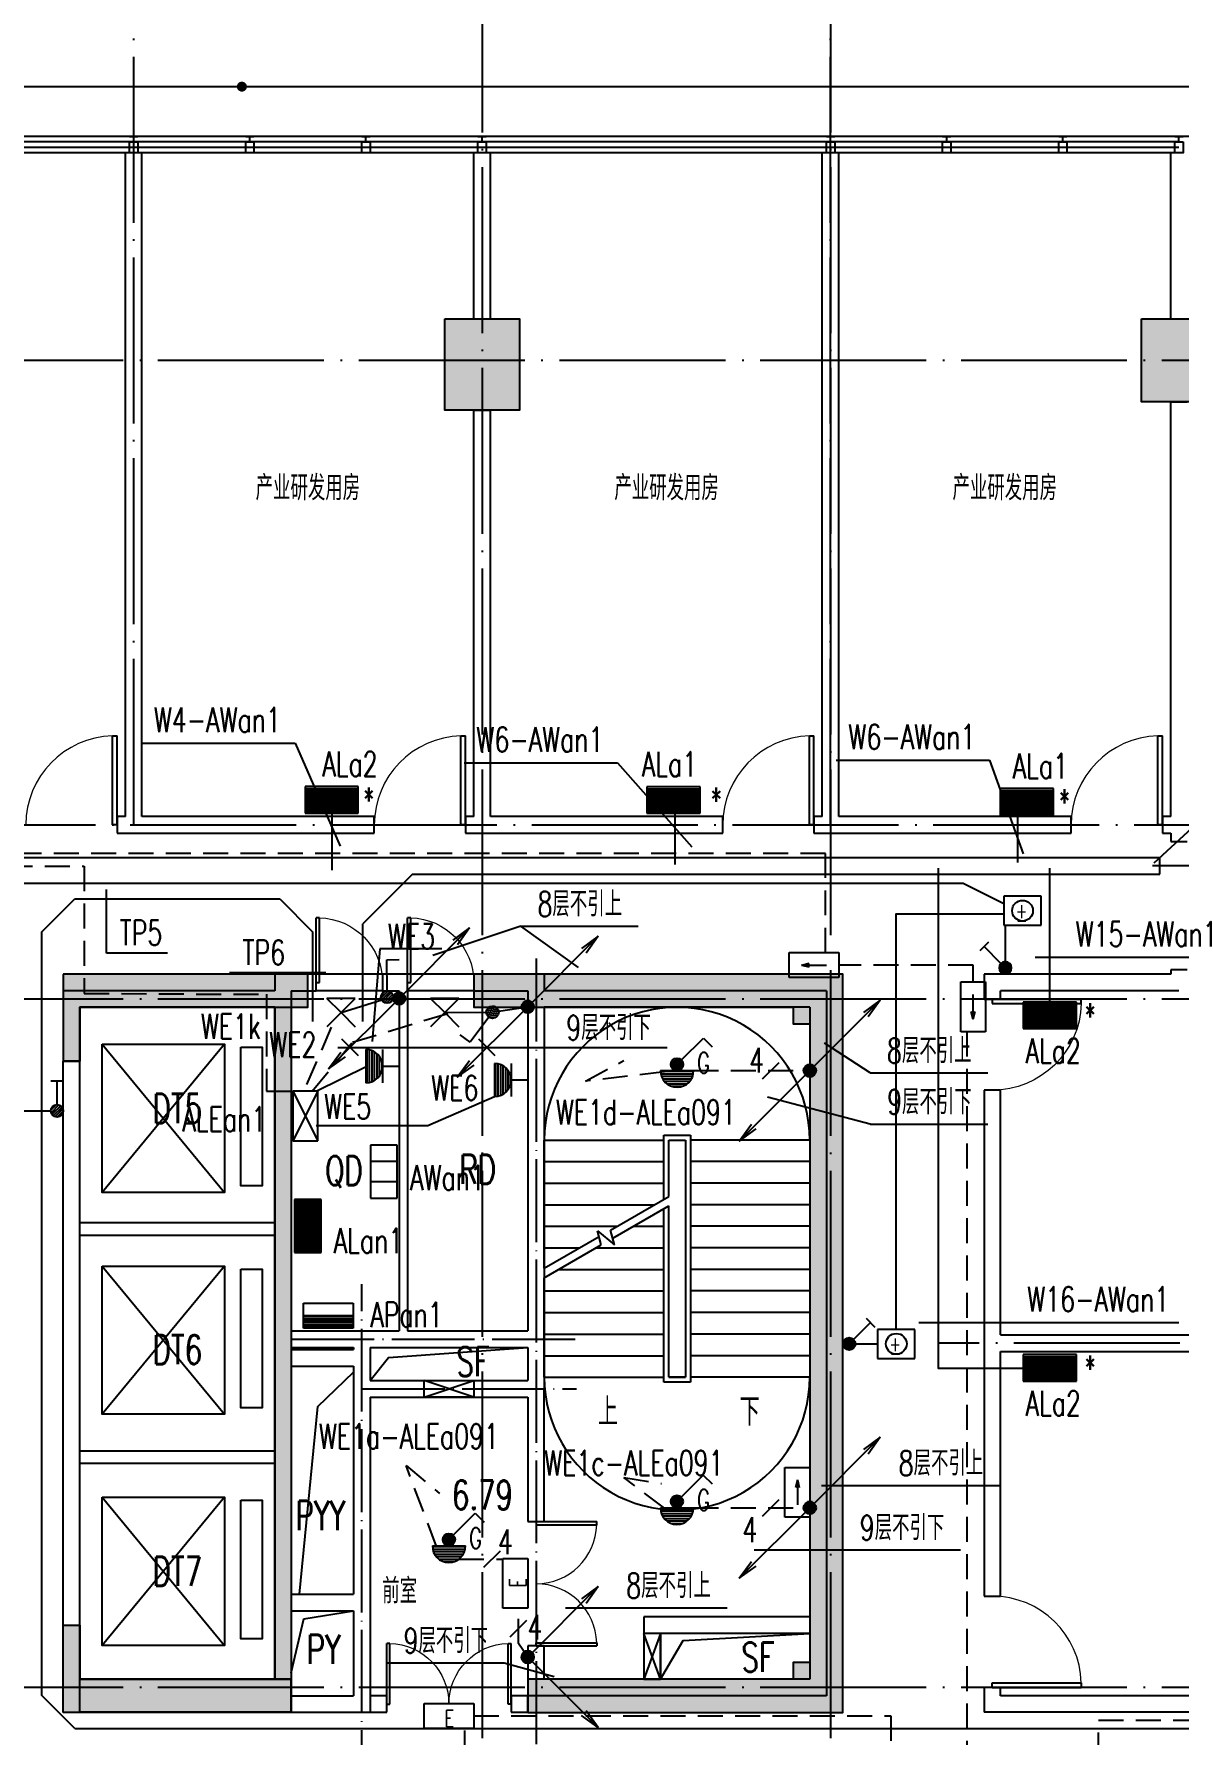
# Model space of a CAD drawing. Extents: x 1980812 to 2226895, y -554123 to 281606.
# Drawn here: x 2022965 to 2036767, y 242158 to 262666 of the extents above; entities that cross this region are included whole.
import ezdxf
from ezdxf.enums import TextEntityAlignment as Align

# ---------------------------------------------------------------- set-up
doc = ezdxf.new("R2010")
doc.units = 0
doc.header["$LTSCALE"] = 1000
doc.header["$MEASUREMENT"] = 0
doc.linetypes.add('DOTE', pattern=[2.42, 2, -0.2, 0.02, -0.2])
doc.linetypes.add('DQXX', pattern=[4.5, 3, -1.5])
for name, color, linetype in [('$TD_AUDIT_GENERATED_(158)', 8, 'Continuous'), ('$TD_AUDIT_GENERATED_(1F3)', 7, 'Continuous'), ('$TD_AUDIT_GENERATED_(1FCF)', 8, 'Continuous'), ('$TD_AUDIT_GENERATED_(210)', 8, 'Continuous'), ('$TD_AUDIT_GENERATED_(2762)', 8, 'Continuous'), ('$TD_AUDIT_GENERATED_(276D)', 8, 'Continuous'), ('$TD_AUDIT_GENERATED_(356C)', 8, 'Continuous'), ('1', 1, 'Continuous'), ('COLU', 8, 'Continuous'), ('COLU_HATCH', 8, 'Continuous'), ('CURTWALL', 8, 'Continuous'), ('DIM_SYMB', 8, 'Continuous'), ('dote', 8, 'DOTE'), ('DQ1', 1, 'Continuous'), ('DQ2', 2, 'Continuous'), ('DQ7', 7, 'Continuous'), ('DQK', 7, 'Continuous'), ('DQK1', 1, 'Continuous'), ('DQK7', 7, 'Continuous'), ('DQqj', 1, 'Continuous'), ('DQX', 2, 'DQXX'), ('PUB_TEXT', 8, 'Continuous'), ('STAIR', 8, 'Continuous'), ('WALL', 7, 'Continuous'), ('WINDOW', 8, 'Continuous')]:
    doc.layers.add(name, color=color, linetype=linetype)
doc.styles.add('_TCH_DIM', font='SIMPLEX', dxfattribs={"bigfont": 'GBCBIG'})
doc.styles.add('D8', font='txtw.shx', dxfattribs={"width": 0.7, "bigfont": 'hztxtw.shx'})
doc.styles.add('HZF', font='ROMANS2', dxfattribs={"width": 0.7, "bigfont": 'HZDF2'})

# ---------------------------------------------------------------- blocks, each defined once
blk = doc.blocks.new('$DorLib2D$00000001')
for p, q in [((0.45, 0.975), (0.5, 0.975)), ((0.45, 0), (0.45, 0.975)), ((0.5, 0), (0.5, 0.975)), ((0.5, 0), (0.45, 0))]:
    blk.add_line(p, q)
at = {"lineweight": 13}
blk.add_arc((0.475, 0), 0.975, 91.4693, 180, dxfattribs=at)
blk = doc.blocks.new('A$C40541402')
at = {"layer": 'CURTWALL'}
for p, q in [((27500, 2700), (23300, 2700)), ((31700, 2700), (27500, 2700)), ((35900, 2700), (31700, 2700)), ((40100, 2700), (35900, 2700)), ((27500, 2633), (23300, 2633)), ((27500, 2567), (23300, 2567)), ((27500, 2500), (23300, 2500)), ((31700, 2633), (27500, 2633)), ((31700, 2567), (27500, 2567)), ((31700, 2500), (27500, 2500)), ((35900, 2633), (31700, 2633)), ((35900, 2567), (31700, 2567)), ((35900, 2500), (31700, 2500)), ((40100, 2633), (35900, 2633)), ((40100, 2567), (35900, 2567)), ((40100, 2500), (35900, 2500))]:
    blk.add_line(p, q, dxfattribs=at)
at = {"layer": 'dote'}
blk.add_line((-6421, -5600), (41786, -5600), dxfattribs=at)
at = {"layer": 'WALL'}
for p, q in [((27400, -5500), (27400, 2500)), ((27600, -5500), (27600, 2500)), ((31600, 500), (31600, 2500)), ((31800, 500), (31800, 2500)), ((35800, -5500), (35800, 2500)), ((36000, -5500), (36000, 2500)), ((40000, 500), (40000, 2500)), ((31600, 500), (31800, 500)), ((40000, 500), (40200, 500)), ((31600, -5500), (31600, -600)), ((31600, -600), (31800, -600)), ((31800, -5500), (31800, -600)), ((40000, -5500), (40000, -500)), ((40000, -500), (40200, -500)), ((27400, -5500), (27300, -5500)), ((27300, -5500), (27300, -5700)), ((30400, -5500), (27600, -5500)), ((30400, -5700), (30400, -5500)), ((31600, -5500), (31500, -5500)), ((31500, -5500), (31500, -5700)), ((34600, -5500), (31800, -5500)), ((34600, -5700), (34600, -5500)), ((35800, -5500), (35700, -5500)), ((35700, -5500), (35700, -5700)), ((38800, -5500), (36000, -5500)), ((38800, -5700), (38800, -5500)), ((40000, -5500), (39900, -5500)), ((39900, -5500), (39900, -5700)), ((27300, -5700), (27500, -5700)), ((27500, -5700), (30400, -5700)), ((31500, -5700), (31700, -5700)), ((31700, -5700), (34600, -5700)), ((35700, -5700), (35900, -5700)), ((35900, -5700), (38800, -5700)), ((39900, -5700), (40000, -5700)), ((40000, -5700), (40000, -5800)), ((40000, -5800), (40200, -5800)), ((40200, -7350), (40000, -7350)), ((40000, -7350), (40000, -7400)), ((37750, -7400), (37750, -7700)), ((40000, -7400), (37750, -7400)), ((37750, -7700), (37950, -7700)), ((37950, -7700), (37950, -7600)), ((40100, -7600), (37950, -7600)), ((37950, -8800), (37750, -8800)), ((37750, -8800), (37750, -11850)), ((37950, -11750), (37950, -8800)), ((37750, -11850), (37750, -14900)), ((37950, -11750), (48700, -11750)), ((37950, -14900), (37950, -11950)), ((37950, -11950), (48500, -11950)), ((37750, -14900), (37950, -14900)), ((37950, -16000), (37750, -16000)), ((37750, -16000), (37750, -16300)), ((37950, -16100), (37950, -16000)), ((46100, -16100), (37950, -16100)), ((46100, -16300), (37750, -16300))]:
    blk.add_line(p, q, dxfattribs=at)
at = {"layer": 'WINDOW', "xscale": 1100, "yscale": 1100, "zscale": 1100}
for p in [(26750, -5600), (30950, -5600)]:
    blk.add_blockref('$DorLib2D$00000001', p, dxfattribs=at)
at = {"layer": 'WINDOW'}
for p, xscale, yscale, zscale, rotation in [((35150, -5600), 1100, 1100, 1100, 3.521657476858507e-09), ((39350, -5600), 1100, 1100, 1100, 359.9999999964784), ((37850, -8250), 1100, -1100, 1100, 90), ((37850, -15450), -1100, -1100, -1100, 90.00000000000614)]:
    blk.add_blockref('$DorLib2D$00000001', p, dxfattribs=dict(at, xscale=xscale, yscale=yscale, zscale=zscale, rotation=rotation))
blk = doc.blocks.new('$TD_AUDIT_GENERATED_(9F)')
at = {"layer": 'dote'}
for p, q in [((31700, 30469), (31700, -6248)), ((35900, 30469), (35900, -5250)), ((27500, 17700), (27500, 30123)), ((56411, 26000), (-8456, 26000)), ((56413, 23300), (-8454, 23300)), ((56413, 15600), (-8454, 15600)), ((54631, 11450), (37209, 11450)), ((56413, 7300), (-8454, 7300))]:
    blk.add_line(p, q, dxfattribs=at)
blk = doc.blocks.new('A$C28812CA5')
at = {"layer": '$TD_AUDIT_GENERATED_(1F3)', "style": 'D8', "width": 0.7}
for p in [(29600, -1537), (33924, -1537), (38000, -1537)]:
    blk.add_text('\\M+5B2FA\\M+5D2B5\\M+5D1D0\\M+5B7A2\\M+5D3C3\\M+5B7BF', height=300, rotation=0.0006, dxfattribs=at).set_placement(p, align=Align.MIDDLE_CENTER)
blk = doc.blocks.new('$TD_AUDIT_GENERATED_(2768)')
at = {"layer": '$TD_AUDIT_GENERATED_(276D)'}
blk.add_line((115028288, 22648046), (115028222, 22648046), dxfattribs=at)
for points in [[(115028222, 22648096), (115028225, 22648096), (115028225, 22647996), (115028222, 22647996)], [(115028288, 22648096), (115028422, 22648096), (115028422, 22647996), (115028288, 22647996)]]:
    blk.add_lwpolyline(points, close=True, dxfattribs=at)
blk = doc.blocks.new('$TD_AUDIT_GENERATED_(2868)')
at = {"layer": 'WINDOW', "rotation": 270}
for p in [(-22620546, 115030922), (-22619146, 115030922), (-22617746, 115030922), (-22616346, 115030922), (-22612146, 115030922), (-22610746, 115030922), (-22609346, 115030922), (-22607946, 115030922)]:
    blk.add_blockref('$TD_AUDIT_GENERATED_(2768)', p, dxfattribs=at)
blk = doc.blocks.new('$DorLib2D$00000002')
for p, q in [((-0.5, 0), (-0.5, 0.4875)), ((-0.475, 0.4875), (-0.5, 0.4875)), ((-0.475, 0), (-0.475, 0.4875)), ((0.475, 0), (0.475, 0.4875)), ((0.475, 0.4875), (0.5, 0.4875)), ((0.5, 0), (0.5, 0.4875)), ((-0.5, 0), (-0.475, 0)), ((0.5, 0), (0.475, 0))]:
    blk.add_line(p, q)
at = {"lineweight": 13}
for centre, start, end in [((-0.4875, 0), 0, 88.53072), ((0.4875, 0), 91.46928, 180)]:
    blk.add_arc(centre, 0.4875, start, end, dxfattribs=at)
blk = doc.blocks.new('A$C4CED5D62')
at = {"layer": '$TD_AUDIT_GENERATED_(158)'}
for p, q in [((7950, -2600), (5600, -2600)), ((7950, -2750), (5600, -2750)), ((7950, -5350), (5600, -5350)), ((7950, -5500), (5600, -5500))]:
    blk.add_line(p, q, dxfattribs=at)
at = {"layer": '$TD_AUDIT_GENERATED_(210)'}
for p, q in [((9750, -4700), (10350, -4500)), ((10350, -4700), (9750, -4500))]:
    blk.add_line(p, q, dxfattribs=at)
for points in [[(9100, -4500), (9321, -4223), (11000, -4100)], [(8250, -7075), (8470, -4814), (8900, -4400)], [(8150, -8025), (8301, -7371), (8900, -7275)], [(12600, -8100), (12874, -7634), (14400, -7550)]]:
    blk.add_lwpolyline(points, dxfattribs=at)
blk.add_lwpolyline([(9750, -4500), (10350, -4500), (10350, -4700), (9750, -4700)], close=True, dxfattribs=at)
at = {"layer": 'DIM_SYMB'}
for p, q in [((12600, -8100), (12400, -7550)), ((12600, -7550), (12400, -8100))]:
    blk.add_line(p, q, dxfattribs=at)
for points in [[(13650, -4590, 0, 0, 0), (13650, -1000, 0, 0, 0), (11950, -1000, 0, 0, 0), (11950, -2340, 80, 0, 0), (11950, -2640, 0, 0, 0)], [(11950, -4590, 0, 0, 0), (11950, -3200, 80, 0, 0), (11950, -2900, 0, 0, 0)]]:
    blk.add_lwpolyline(points, format="xyseb", dxfattribs=at)
blk.add_lwpolyline([(12600, -8100), (12600, -7550), (12400, -7550), (12400, -8100)], close=True, dxfattribs=at)
at = {"layer": 'dote', "ltscale": 0.5}
for p, q in [((11100, 588), (11100, -9019)), ((9000, -9715), (9000, -3337)), ((8150, -4000), (11589, -4000)), ((9000, -4600), (11589, -4600))]:
    blk.add_line(p, q, dxfattribs=at)
at = {"layer": 'STAIR'}
for p, q in [((11200, -3145), (11200, -1600)), ((11200, -1600), (12640, -1600)), ((12640, -2314), (12640, -1540)), ((12640, -1540), (12960, -1540)), ((12700, -2279), (12700, -1600)), ((12700, -2279), (12700, -1600)), ((12700, -1600), (12900, -1600)), ((12900, -1600), (12900, -4460)), ((12900, -1600), (12900, -4460)), ((12960, -1540), (12960, -4520)), ((14400, -1600), (12960, -1600)), ((14400, -1600), (14400, -4460)), ((11200, -1860), (12640, -1860)), ((14400, -1860), (12960, -1860)), ((11200, -2120), (12640, -2120)), ((14400, -2120), (12960, -2120)), ((11200, -2380), (12525, -2380)), ((11997, -2685), (12700, -2279)), ((12024, -2785), (12700, -2395)), ((12640, -4520), (12640, -2429)), ((12700, -4460), (12700, -2395)), ((12700, -4460), (12700, -2395)), ((14400, -2380), (12960, -2380)), ((11200, -2640), (12075, -2640)), ((12275, -2640), (12640, -2640)), ((14400, -2640), (12960, -2640)), ((11200, -3145), (11859, -2765)), ((11200, -3261), (11886, -2865)), ((11886, -2865), (11839, -2693)), ((11839, -2693), (12045, -2865)), ((12045, -2865), (11997, -2685)), ((11200, -2900), (11625, -2900)), ((11825, -2900), (12640, -2900)), ((14400, -2900), (12960, -2900)), ((11200, -4460), (11200, -3261)), ((11375, -3160), (12640, -3160)), ((14400, -3160), (12960, -3160)), ((11200, -3420), (12640, -3420)), ((14400, -3420), (12960, -3420)), ((11200, -3680), (12640, -3680)), ((14400, -3680), (12960, -3680)), ((11200, -3940), (12640, -3940)), ((14400, -3940), (12960, -3940)), ((11200, -4200), (12640, -4200)), ((14400, -4200), (12960, -4200)), ((11200, -4460), (12640, -4460)), ((12900, -4460), (12700, -4460)), ((12700, -4460), (12900, -4460)), ((14400, -4460), (12960, -4460)), ((12960, -4520), (12640, -4520))]:
    blk.add_line(p, q, dxfattribs=at)
for centre, start, end in [((12800, -1600), 359.9999, 180), ((12800, -4460), 180, 0.0001)]:
    blk.add_arc(centre, 1600, start, end, dxfattribs=at)
at = {"layer": 'WALL'}
for p, q in [((8450, 400), (7950, 400)), ((7950, 400), (7950, 200)), ((8450, 200), (8450, 400)), ((9500, 400), (9250, 400)), ((9250, 400), (9250, 200)), ((9550, 400), (9500, 400)), ((9550, 200), (9550, 400)), ((11200, 400), (10350, 400)), ((10350, 400), (10350, 200)), ((11200, 400), (11200, 200)), ((5400, 200), (5400, -650)), ((7950, 200), (5400, 200)), ((8150, 200), (8450, 200)), ((8150, 200), (8150, 100)), ((8150, 100), (8150, -3900)), ((9250, 200), (9450, 200)), ((9450, 200), (9450, -3900)), ((9550, 200), (9550, -3900)), ((10350, 200), (11000, 200)), ((11000, 200), (11000, 100)), ((11000, 100), (11000, -3900)), ((14600, 200), (11200, 200)), ((14600, 200), (14600, -7450)), ((5600, 0), (5600, -650)), ((7950, 0), (5600, 0)), ((7950, 0), (7950, -4000)), ((14400, 0), (11200, 0)), ((11200, 0), (11200, -4000)), ((14400, 0), (14400, -7350)), ((5600, -650), (5400, -650)), ((7950, -4000), (7950, -4225)), ((8150, -3900), (9000, -3900)), ((8150, -4100), (8900, -4100)), ((8150, -4100), (8150, -4125)), ((8900, -4100), (8900, -4125)), ((9000, -3900), (9450, -3900)), ((9100, -4100), (9100, -4225)), ((9100, -4100), (9500, -4100)), ((9500, -4100), (11000, -4100)), ((9550, -3900), (11000, -3900)), ((11000, -4100), (11000, -4500)), ((11200, -4000), (11200, -4600)), ((7950, -4225), (7950, -7175)), ((8150, -4125), (8900, -4125)), ((9100, -4225), (9100, -4500)), ((8150, -4325), (8900, -4325)), ((8150, -4325), (8150, -7075)), ((8900, -4325), (8900, -4600)), ((9100, -4500), (11000, -4500)), ((8900, -4600), (8900, -7075)), ((9100, -4700), (11000, -4700)), ((9100, -4700), (9100, -7175)), ((11000, -4700), (11000, -6200)), ((11200, -6200), (11200, -4600)), ((11000, -6200), (11200, -6200)), ((7950, -7175), (7950, -8100)), ((8150, -7075), (8900, -7075)), ((9100, -7175), (9100, -8500)), ((8150, -7275), (8900, -7275)), ((8150, -7275), (8150, -8100)), ((8900, -7275), (8900, -8300)), ((14400, -7350), (12400, -7350)), ((12400, -7350), (12400, -8100)), ((5400, -8500), (5400, -7450)), ((5400, -7450), (5600, -7450)), ((5600, -8500), (5600, -7450)), ((14400, -7550), (12600, -7550)), ((12600, -7550), (12600, -8100)), ((14400, -7550), (14400, -8100)), ((14600, -7450), (14600, -8300)), ((11200, -7700), (11000, -7700)), ((11000, -7700), (11000, -8300)), ((11200, -8100), (11200, -7700)), ((8150, -8100), (5600, -8100)), ((8150, -8100), (7950, -8100)), ((8150, -8500), (8150, -8100)), ((12400, -8100), (11200, -8100)), ((14400, -8100), (12600, -8100)), ((8150, -8300), (8900, -8300)), ((8150, -8300), (8150, -8500)), ((12500, -8300), (11000, -8300)), ((14600, -8300), (12500, -8300)), ((5400, -8500), (5600, -8500)), ((8150, -8500), (5600, -8500)), ((8150, -8500), (9100, -8500))]:
    blk.add_line(p, q, dxfattribs=at)
at = {"layer": 'WINDOW'}
for p, q in [((9250, 400), (8450, 400)), ((10350, 400), (9550, 400)), ((9250, 200), (8450, 200)), ((10350, 200), (9550, 200))]:
    blk.add_line(p, q, dxfattribs=at)
at = {"layer": 'WINDOW', "color": 1}
for p, q in [((7344, -444), (5869, -2233)), ((5869, -444), (7344, -2233)), ((7344, -3119), (5869, -4907)), ((5869, -3119), (7344, -4907)), ((7344, -5905), (5869, -7693)), ((5869, -5905), (7344, -7693))]:
    blk.add_line(p, q, dxfattribs=at)
for points in [[(5869, -444), (7344, -444), (7344, -2233), (5869, -2233)], [(7540, -481), (7798, -481), (7798, -2153), (7540, -2153)], [(5869, -3119), (7344, -3119), (7344, -4907), (5869, -4907)], [(7540, -3156), (7798, -3156), (7798, -4828), (7540, -4828)], [(5869, -5905), (7344, -5905), (7344, -7693), (5869, -7693)], [(7540, -5942), (7798, -5942), (7798, -7614), (7540, -7614)]]:
    blk.add_lwpolyline(points, close=True, dxfattribs=at)
at = {"layer": 'WINDOW'}
for name, p, xscale, yscale, zscale, rotation in [('$DorLib2D$00000001', (8850, 300), 800, -800, 800, 179.9999996759329), ('$DorLib2D$00000001', (9950, 300), 800, -800, 800, 179.9999996759308), ('$DorLib2D$00000002', (11100, -6950), 1500, 1500, 1500, 270.0000000371895)]:
    blk.add_blockref(name, p, dxfattribs=dict(at, xscale=xscale, yscale=yscale, zscale=zscale, rotation=rotation))
at = {"layer": '$TD_AUDIT_GENERATED_(1F3)', "width": 0.7}
for s, height, style, p in [('DT5', 350, 'HZF', (6777, -1220)), ('QD', 350, 'HZF', (8785, -1968)), ('RD', 350, 'HZF', (10397, -1954)), ('DT6', 350, 'HZF', (6777, -4128)), ('SF', 350, 'HZF', (10341, -4271)), ('6.79', 350, 'HZF', (10454, -5879)), ('DT7', 350, 'HZF', (6777, -6799)), ('\\M+5C7B0\\M+5CAD2', 300, 'D8', (9456, -7036))]:
    blk.add_text(s, height=height, dxfattribs=dict(at, style=style)).set_placement(p, align=Align.MIDDLE_CENTER)
at = {"layer": '$TD_AUDIT_GENERATED_(356C)', "style": 'HZF', "width": 0.7}
for s, p in [('PYY', (8501, -6127)), ('PY', (8542, -7742)), ('SF', (13776, -7835))]:
    blk.add_text(s, height=350, dxfattribs=at).set_placement(p, align=Align.MIDDLE_CENTER)
at = {"layer": 'PUB_TEXT', "style": '_TCH_DIM'}
for s, p in [('\\M+5C9CF', (11846, -5045)), ('\\M+5CFC2', (13555, -5045))]:
    blk.add_text(s, height=337.6, dxfattribs=at).set_placement(p)
blk = doc.blocks.new('$TD_AUDIT_GENERATED_(3B36)')
at = {"layer": 'COLU_HATCH'}
h = blk.add_hatch(color=256, dxfattribs=at)
h.dxf.hatch_style = 1
h.paths.add_polyline_path([(53902, -1140648), (53902, -1139748), (54902, -1139748), (54902, -1140648)])
h = blk.add_hatch(color=256, dxfattribs=at)
h.dxf.hatch_style = 1
h.paths.add_polyline_path([(61802, -1148698), (62202, -1148698), (62202, -1144848), (62402, -1144848), (62402, -1144648), (70102, -1144648), (70102, -1144848), (70302, -1144848), (70302, -1148048), (70702, -1148048), (70702, -1144248), (61802, -1144248)])
h = blk.add_hatch(color=256, dxfattribs=at)
h.dxf.hatch_style = 1
h.paths.add_polyline_path([(53902, -1149048), (53902, -1148148), (55002, -1148148), (55002, -1149048)])
h = blk.add_hatch(color=256, dxfattribs=at)
h.dxf.hatch_style = 1
h.paths.add_polyline_path([(61802, -1153648), (62852, -1153648), (62852, -1153448), (62202, -1153448), (62202, -1150698), (61802, -1150698)])
h = blk.add_hatch(color=256, dxfattribs=at)
h.dxf.hatch_style = 1
h.paths.add_polyline_path([(62202, -1150898), (70302, -1150898), (70302, -1151098), (62202, -1151098)])
h = blk.add_hatch(color=256, dxfattribs=at)
h.dxf.hatch_style = 1
h.paths.add_polyline_path([(70702, -1153648), (69652, -1153648), (69652, -1153448), (70302, -1153448), (70302, -1150898), (70702, -1150898)])
at = {"layer": 'COLU'}
for points in [[(53902, -1140648), (53902, -1139748), (54902, -1139748), (54902, -1140648)], [(61802, -1148698), (62202, -1148698), (62202, -1144848), (62402, -1144848), (62402, -1144648), (70102, -1144648), (70102, -1144848), (70302, -1144848), (70302, -1148048), (70702, -1148048), (70702, -1144248), (61802, -1144248)], [(53902, -1149048), (53902, -1148148), (55002, -1148148), (55002, -1149048)], [(61802, -1153648), (62852, -1153648), (62852, -1153448), (62202, -1153448), (62202, -1150698), (61802, -1150698)], [(62202, -1150898), (70302, -1150898), (70302, -1151098), (62202, -1151098)], [(70702, -1153648), (69652, -1153648), (69652, -1153448), (70302, -1153448), (70302, -1150898), (70702, -1150898)]]:
    blk.add_lwpolyline(points, close=True, dxfattribs=at)
blk = doc.blocks.new('dd')
at = {"layer": 'DQK1', "color": 1}
for p, q in [((-200, 100), (200, 100)), ((-200, 92), (200, 92)), ((-196, 62), (196, 62)), ((-188, 32), (188, 32)), ((-174, 2), (174, 2)), ((-154, -28), (154, -28)), ((-122, -58), (122, -58)), ((-68, -88), (68, -88))]:
    blk.add_line(p, q, dxfattribs=at)
blk.add_arc((0, 100), 200, 180, 0, dxfattribs=at)
blk = doc.blocks.new('*X249')
at = {"color": 0}
for p, q in [((5315, 4110), (5515, 4110)), ((5320, 4140), (5510, 4140)), ((5335, 4170), (5495, 4170)), ((5371, 4200), (5459, 4200)), ((5320, 4080), (5510, 4080)), ((5335, 4050), (5495, 4050)), ((5372, 4020), (5459, 4020))]:
    blk.add_line(p, q, dxfattribs=at)
blk = doc.blocks.new('kg')
at = {"layer": 'DQK1'}
for p, q in [((53, 53), (318, 318)), ((318, 318), (424, 212))]:
    blk.add_line(p, q, dxfattribs=at)
blk.add_circle((0, 0), 75, dxfattribs=at)
at = {"layer": 'DQK1', "xscale": 0.75, "yscale": 0.75, "zscale": 0.75}
blk.add_blockref('*X249', (-4061, -3083), dxfattribs=at)
at = {"layer": 'DQK7', "style": 'D8', "width": 0.7}
blk.add_text('G', height=250, dxfattribs=at).set_placement((241, -107))
blk = doc.blocks.new('*X251')
at = {"color": 0}
for p, q in [((126, 2940), (274, 2940)), ((128, 2970), (272, 2970)), ((137, 2910), (263, 2910)), ((144, 3000), (256, 3000)), ((173, 2880), (227, 2880))]:
    blk.add_line(p, q, dxfattribs=at)
blk = doc.blocks.new('j')
at = {"layer": '1', "color": 7}
blk.add_line((850, 850), (850, 850), dxfattribs=at)
blk.add_line((850, 850), (850, 850), dxfattribs=at)
blk.add_line((850, 850), (850, 850), dxfattribs=at)
blk.add_line((850, 850), (850, 850), dxfattribs=at)
blk.add_line((850, 850), (850, 850), dxfattribs=at)
blk.add_line((850, 850), (850, 850), dxfattribs=at)
blk.add_line((850, 850), (850, 850), dxfattribs=at)
blk.add_line((850, 850), (850, 850), dxfattribs=at)
blk.add_line((850, 850), (850, 850), dxfattribs=at)
blk.add_line((850, 850), (850, 850), dxfattribs=at)
blk.add_line((850, 850), (850, 850), dxfattribs=at)
blk.add_line((850, 850), (850, 850), dxfattribs=at)
blk.add_line((850, 850), (850, 850), dxfattribs=at)
blk.add_line((850, 850), (850, 850), dxfattribs=at)
blk.add_line((850, 850), (850, 850), dxfattribs=at)
blk.add_line((850, 850), (850, 850), dxfattribs=at)
blk.add_line((850, 850), (850, 850), dxfattribs=at)
blk.add_line((850, 850), (850, 850), dxfattribs=at)
at = {"layer": 'DQK1'}
blk.add_circle((0, 0), 75, dxfattribs=at)
at = {"layer": 'DQK7'}
for p, q in [((0, 0), (850, 850)), ((850, 850), (647, 703)), ((850, 850), (703, 647))]:
    blk.add_line(p, q, dxfattribs=at)
at = {"layer": 'DQK1'}
blk.add_blockref('*X251', (-200, -2950), dxfattribs=at)
blk = doc.blocks.new('P')
at = {"layer": 'DQK7'}
blk.add_line((-100, -100), (100, 100), dxfattribs=at)
blk = doc.blocks.new('4')
at = {"layer": 'DQK7', "linetype": 'ByBlock', "style": 'D8', "width": 0.7}
blk.add_text('4', height=300, dxfattribs=at).set_placement((-100, -193))
blk = doc.blocks.new('dyz')
at = {"layer": 'DQK1'}
for p, q in [((-300, 0), (300, 0)), ((-300, -300), (-300, 0)), ((300, 0), (300, -300)), ((300, -300), (-300, -300))]:
    blk.add_line(p, q, dxfattribs=at)
at = {"layer": 'DQK7'}
for q in [(-58, -127), (-58, -127), (150, -150), (-58, -173), (-58, -173)]:
    blk.add_line((-150, -150), q, dxfattribs=at)
blk = doc.blocks.new('dyk')
at = {"layer": 'DQK1'}
for p, q in [((-300, 150), (300, 150)), ((-300, -150), (-300, 150)), ((300, 150), (300, -150)), ((300, -150), (-300, -150))]:
    blk.add_line(p, q, dxfattribs=at)
at = {"layer": 'DQK7', "style": 'D8', "width": 0.7}
blk.add_text('E', height=200, dxfattribs=at).set_placement((5, -31), align=Align.MIDDLE_CENTER)
blk = doc.blocks.new('DQZ')
at = {"layer": 'DQK1'}
for q in [(-170, 170), (-170, -170), (170, 170), (170, -170)]:
    blk.add_line((0, 0), q, dxfattribs=at)
at = {"layer": 'DQK1', "ltscale": 0.08}
blk.add_line((-170, -170), (170, -170), dxfattribs=at)
blk = doc.blocks.new('*X257')
at = {"color": 0}
for p, q in [((5315, 4110), (5515, 4110)), ((5320, 4140), (5510, 4140)), ((5335, 4170), (5495, 4170)), ((5371, 4200), (5459, 4200)), ((5320, 4080), (5510, 4080)), ((5335, 4050), (5495, 4050)), ((5372, 4020), (5459, 4020))]:
    blk.add_line(p, q, dxfattribs=at)
blk = doc.blocks.new('k1')
at = {"layer": 'DQK1'}
for p, q in [((53, 53), (318, 318)), ((318, 318), (424, 212))]:
    blk.add_line(p, q, dxfattribs=at)
blk.add_circle((0, 0), 75, dxfattribs=at)
at = {"layer": 'DQK1', "xscale": 0.75, "yscale": 0.75, "zscale": 0.75}
blk.add_blockref('*X257', (-4061, -3083), dxfattribs=at)
blk = doc.blocks.new('*X245')
at = {"color": 0}
for p, q in [((8700, 8370), (9500, 8370)), ((8700, 8340), (9500, 8340)), ((8700, 8310), (9500, 8310)), ((8700, 8280), (9500, 8280)), ((8700, 8250), (9500, 8250)), ((8700, 8220), (9500, 8220)), ((8700, 8190), (9500, 8190)), ((8700, 8160), (9500, 8160)), ((8700, 8130), (9500, 8130)), ((8700, 8100), (9500, 8100)), ((8700, 8070), (9500, 8070)), ((8700, 8040), (9500, 8040)), ((8700, 8010), (9500, 8010))]:
    blk.add_line(p, q, dxfattribs=at)
blk = doc.blocks.new('XM')
at = {"layer": '1'}
for p, q in [((320, 168), (-320, 168)), ((-320, 168), (-320, -152)), ((320, -152), (320, 168)), ((-320, -152), (320, -152))]:
    blk.add_line(p, q, dxfattribs=at)
at = {"layer": '1', "xscale": 0.8, "yscale": 0.8, "zscale": 0.8}
blk.add_blockref('*X245', (-7280, -6552), dxfattribs=at)
blk = doc.blocks.new('xl')
at = {"layer": 'DQK1'}
h = blk.add_hatch(dxfattribs=at)
h.set_pattern_fill('LINE', color=1, scale=8, style=0)
h.set_pattern_definition([(0, (-712.643, -443.37), (0, 25.4), [])])
h.paths.add_polyline_path([(300, -150), (300, 0), (-300, 0), (-300, -150)])
at = {"layer": 'DQK1', "color": 1}
for p, q in [((-300, 150), (300, 150)), ((-300, -150), (-300, 150)), ((300, 0), (-300, 0)), ((300, 150), (300, -150)), ((300, -150), (-300, -150))]:
    blk.add_line(p, q, dxfattribs=at)
blk = doc.blocks.new('xmj')
at = {"layer": 'DQK1', "color": 1}
for p, q in [((-300, 150), (300, -150)), ((-300, -150), (300, 150)), ((300, 150), (-300, 150)), ((-300, 150), (-300, -150)), ((300, -150), (300, 150)), ((-300, -150), (300, -150))]:
    blk.add_line(p, q, dxfattribs=at)
blk = doc.blocks.new('XDB')
at = {"layer": 'DQK1'}
for p, q in [((-320, 160), (-320, -160)), ((320, 160), (-320, 160)), ((-120, 160), (-120, -160)), ((120, -160), (120, 160)), ((320, -160), (320, 160)), ((-320, -160), (320, -160))]:
    blk.add_line(p, q, dxfattribs=at)
blk = doc.blocks.new('FP')
at = {"layer": 'DQK1'}
for p, q in [((-225, 175), (-225, -175)), ((225, 175), (-225, 175)), ((225, -175), (225, 175)), ((-225, -175), (225, -175))]:
    blk.add_line(p, q, dxfattribs=at)
blk.add_circle((0, 0), 125, dxfattribs=at)
at = {"layer": 'DQK7', "style": 'D8', "width": 0.7}
for s, p in [('+', (-83, -89)), ('-', (-80, -202))]:
    blk.add_text(s, height=180, dxfattribs=at).set_placement(p)
blk = doc.blocks.new('*X263')
at = {"color": 0, "linetype": 'Continuous'}
for p, q in [((28109, 10830), (28307, 10830)), ((28109, 10800), (28307, 10800)), ((28118, 10860), (28297, 10860)), ((28119, 10770), (28297, 10770)), ((28141, 10890), (28274, 10890)), ((28142, 10740), (28273, 10740))]:
    blk.add_line(p, q, dxfattribs=at)
blk = doc.blocks.new('KTA')
at = {"layer": 'DQK1'}
for p, q in [((53, 53), (256, 256)), ((203, 309), (309, 203))]:
    blk.add_line(p, q, dxfattribs=at)
blk.add_circle((0, 0), 75, dxfattribs=at)
at = {"layer": 'DQK1', "xscale": 0.75, "yscale": 0.75, "zscale": 0.75, "rotation": 180}
blk.add_blockref('*X263', (21156, 8112), dxfattribs=at)
blk = doc.blocks.new('z1d')
at = {"layer": 'DQK1'}
for p, q in [((0, -200), (0, 0)), ((-200, -200), (200, -200)), ((-200, -390), (200, -390)), ((-200, -400), (200, -400)), ((-196, -360), (196, -360)), ((-187, -330), (187, -330)), ((-173, -300), (173, -300)), ((-152, -270), (152, -270)), ((-120, -240), (120, -240)), ((-62, -210), (62, -210))]:
    blk.add_line(p, q, dxfattribs=at)
blk.add_arc((0, -400), 200, 0, 180, dxfattribs=at)

msp = doc.modelspace()

# ---------------------------------------------------------------- linework, layer by layer
at = {"layer": '$TD_AUDIT_GENERATED_(158)', "color": 2}
msp.add_lwpolyline([(2011616.5, 262331.5), (2011616.5, 262031.5), (2046166.5, 262031.5), (2046166.5, 240181.5), (2046466.5, 240181.5)], dxfattribs=at)
at = {"layer": 'DIM_SYMB', "const_width": 60}
msp.add_lwpolyline([(2025470.9, 262061.5, 1), (2025470.9, 262001.5, 1)], format="xyb", close=True, dxfattribs=at)
at = {"layer": 'dote'}
msp.add_line((2032566.5, 253131.5), (2032566.5, 267762.4), dxfattribs=at)
at = {"layer": 'DQ2'}
for p, q in [((2026553.5, 253272.7), (2026553.5, 252583.9)), ((2030688.6, 253271), (2030688.6, 252653.7)), ((2034820.2, 253249.3), (2034820.2, 252677.9)), ((2035210, 250994.1), (2035210, 252607.8)), ((2034674, 251483.2), (2034674, 251921.1)), ((2026666.5, 250868.1), (2027156.7, 251020)), ((2027297.2, 251047.8), (2027366.5, 251037.8)), ((2027915.8, 250868.1), (2028416.2, 250871.5)), ((2028565.4, 250883.2), (2028916.5, 250937.8)), ((2026366.5, 249922), (2026976.5, 250222.5)), ((2021324.3, 249684), (2023167.9, 249684)), ((2032866.2, 246873.9), (2033134.4, 246873.9))]:
    msp.add_line(p, q, dxfattribs=at)
for points in [[(2037024.9, 253524.5), (2037024.9, 253189), (2036464, 252669.5)], [(2034890, 246576.1), (2033867.8, 246576.1), (2033867.8, 252608.7)], [(2034656, 252180.4), (2034164.6, 252424.7), (2020992.1, 252424.7), (2020992.1, 249859)], [(2033357.9, 247048.9), (2033357.9, 252058.7), (2034656, 252058.7)], [(2026366.5, 249505.1), (2027711.7, 249505.1), (2028516.5, 249855.5)]]:
    msp.add_lwpolyline(points, dxfattribs=at)
at = {"layer": 'DQ7'}
for p, q in [((2024260.6, 254116.5), (2026111.3, 254116.5)), ((2026111.3, 254116.5), (2026657, 252876.1)), ((2032632.6, 253912), (2034483.3, 253912)), ((2034483.3, 253912), (2034887.7, 252782.8)), ((2028148.8, 253880.4), (2029999.5, 253880.4)), ((2029999.5, 253880.4), (2030894.5, 252866.6)), ((2038372.2, 252637.8), (2036446, 252637.8)), ((2023840.7, 251584), (2023840.7, 252350.3)), ((2028831.4, 251908.8), (2027770.6, 251557.9)), ((2028831.4, 251908.8), (2030249.2, 251908.8)), ((2029527, 251413.3), (2028831.4, 251908.8)), ((2027134.4, 251636.4), (2027039.4, 250521)), ((2027880.9, 251636.4), (2027134.4, 251636.4)), ((2024575.9, 251584), (2023840.7, 251584)), ((2035033.4, 251535.2), (2037309.6, 251535.2)), ((2026483.2, 251346.7), (2025321.2, 251346.7)), ((2026628.9, 250447), (2030596.8, 250447)), ((2033044.2, 250140.3), (2032492.8, 250497.7)), ((2033044.2, 250140.3), (2034462, 250140.3)), ((2033046.1, 249523.8), (2031806.6, 249846.7)), ((2033046.1, 249523.8), (2034463.9, 249523.8)), ((2033629.4, 247132.1), (2036766.5, 247132.1)), ((2032456.1, 245167.9), (2034603.3, 245167.9)), ((2031647, 244389.1), (2034134.3, 244389.1)), ((2029373, 243690.3), (2031319.2, 243690.3)), ((2027216.5, 243027.1), (2028634.3, 243027.1)), ((2028634.3, 243027.1), (2029234.9, 242863.4))]:
    msp.add_line(p, q, dxfattribs=at)
at = {"layer": 'DQqj', "ltscale": 0.15}
for p, q in [((2020719.3, 252737.8), (2026677.3, 252737.8)), ((2026677.3, 252737.8), (2036535, 252737.8)), ((2036535, 252537.8), (2036535, 252737.8)), ((2027526.9, 252537.8), (2026926.9, 251937.8)), ((2027526.9, 252537.8), (2036535, 252537.8)), ((2023055.5, 251837.8), (2023455.5, 252237.8)), ((2023455.5, 252237.8), (2025926.9, 252237.8)), ((2025926.9, 252237.8), (2026326.9, 251837.8)), ((2023055.5, 251837.8), (2023055.5, 242637.8)), ((2026326.9, 250760.2), (2026326.9, 251837.8)), ((2026926.9, 250760.2), (2026926.9, 251937.8)), ((2023455.5, 242237.8), (2023055.5, 242637.8)), ((2023455.5, 242237.8), (2040440, 242237.8))]:
    msp.add_line(p, q, dxfattribs=at)
at = {"layer": 'DQX', "ltscale": 0.1}
for p, q in [((2030916.5, 250167.8), (2032316.5, 250167.8)), ((2030914.9, 244897.8), (2032316.5, 244897.8)), ((2028089, 244279.7), (2028616.5, 244279.7)), ((2028159.5, 241913), (2028159.5, 242237.8))]:
    msp.add_line(p, q, dxfattribs=at)
for points in [[(2032503.8, 251590.7), (2032503.8, 252787.8), (2021245.2, 252787.8)], [(2021295.2, 252631.5), (2023570, 252631.5), (2023570, 251098.1), (2025768.5, 251088), (2025768.5, 249922), (2026086.8, 249922)], [(2034285.9, 251237.8), (2034285.9, 251440.7), (2032667.2, 251440.7)], [(2026320, 249922), (2026803.6, 250510.1), (2027965.8, 250861.8)], [(2026546.8, 250692.1), (2026216.5, 249922)], [(2034209.7, 250637.8), (2034209.7, 241137.8), (2033666.5, 241137.8)], [(2030566.7, 250153.4), (2029613.9, 250042), (2030075.9, 250291.4)], [(2027816.5, 244431.5), (2027451.2, 245406.3), (2027852.1, 245069.4)], [(2030564.9, 244891.5), (2030074.8, 245261.3), (2030527.8, 245190.3)], [(2028916.5, 243098.1), (2028806.3, 243260.5), (2028806.3, 243687.8)], [(2028266.5, 242387.8), (2033292.2, 242387.8), (2033292.2, 241137.8)], [(2033666.5, 240987.8), (2035797.7, 240987.8), (2035797.7, 242335.6), (2038674.5, 242335.6)]]:
    msp.add_lwpolyline(points, dxfattribs=at)
at = {"layer": 'WALL'}
for p, q in [((2023316.5, 243481.5), (2023316.5, 250281.5)), ((2023316.5, 250281.5), (2023516.5, 250281.5)), ((2023516.5, 243481.5), (2023516.5, 250281.5)), ((2023316.5, 243481.5), (2023516.5, 243481.5)), ((2027216.5, 242631.5), (2027016.5, 242631.5)), ((2027016.5, 242631.5), (2027016.5, 242431.5)), ((2027216.5, 242431.5), (2027216.5, 242631.5)), ((2028916.5, 242631.5), (2028716.5, 242631.5)), ((2028716.5, 242631.5), (2028716.5, 242431.5)), ((2028916.5, 242431.5), (2028916.5, 242631.5)), ((2027016.5, 242431.5), (2027216.5, 242431.5)), ((2028716.5, 242431.5), (2028916.5, 242431.5))]:
    msp.add_line(p, q, dxfattribs=at)

# ---------------------------------------------------------------- block references
at = {"layer": '$TD_AUDIT_GENERATED_(1FCF)'}
msp.add_blockref('A$C28812CA5', (1996666.5, 258731.5), dxfattribs=at)
at = {"layer": '$TD_AUDIT_GENERATED_(2762)'}
msp.add_blockref('$TD_AUDIT_GENERATED_(2868)', (1996666.5, 258731.5), dxfattribs=at)
at = {"layer": 'COLU', "rotation": 270}
msp.add_blockref('$TD_AUDIT_GENERATED_(3B36)', (3176964.6, 313133.3), dxfattribs=at)
at = {"layer": 'DQ1', "ltscale": 0.05}
for name, p in [('j', (2027366.5, 251037.8)), ('j', (2028916.5, 250937.8)), ('dyz', (2032367.2, 251590.7)), ('j', (2032316.5, 250167.8)), ('j', (2032316.5, 244897.8)), ('j', (2028916.5, 243098.1)), ('dyk', (2027966.5, 242387.8))]:
    msp.add_blockref(name, p, dxfattribs=at)
at = {"layer": 'DQ1', "xscale": -1}
msp.add_blockref('KTA', (2034673.3, 251408.2), dxfattribs=at)
at = {"layer": 'DQ1', "ltscale": 0.05}
for name, p, rotation in [('k1', (2027222.7, 251055.7), 45.83568005151575), ('dyz', (2034135.9, 250937.8), 90.00000000000001), ('j', (2027366.5, 251037.8), 180), ('j', (2028916.5, 250937.8), 180), ('k1', (2028491.2, 250872), 188.5376317288551), ('j', (2032316.5, 250167.8), 180), ('dyz', (2032316.5, 245084.4), 270), ('j', (2032316.5, 244897.8), 180), ('dyk', (2028766.5, 243987.8), 90)]:
    msp.add_blockref(name, p, dxfattribs=dict(at, rotation=rotation))
at = {"layer": 'DQ1', "ltscale": 0.08}
for name, p, rotation in [('DQZ', (2026666.5, 250868.1), 180), ('DQZ', (2027915.8, 250868.1), 180), ('z1d', (2027366.5, 250222.5), 270), ('z1d', (2028916.5, 250055.5), 270)]:
    msp.add_blockref(name, p, dxfattribs=dict(at, rotation=rotation))
for p in [(2030716.5, 250243.4), (2030714.9, 244973.4), (2027966.5, 244513.4)]:
    msp.add_blockref('kg', p, dxfattribs=at)
at = {"layer": 'DQ1', "rotation": 45}
msp.add_blockref('KTA', (2023242.9, 249684), dxfattribs=at)
at = {"layer": 'DQ1', "ltscale": 0.15}
for p in [(2030716.5, 250067.8), (2030714.9, 244797.8), (2027966.5, 244337.8)]:
    msp.add_blockref('dd', p, dxfattribs=at)
at = {"layer": 'DQ1'}
msp.add_blockref('KTA', (2032791.2, 246873.9), dxfattribs=at)
at = {"layer": 'DQ1', "ltscale": 0.05, "xscale": -1, "rotation": 180.0000648063081}
msp.add_blockref('j', (2028916.5, 243098.1), dxfattribs=at)
at = {"layer": 'DQ2'}
for name, p in [('XM', (2026553.5, 253424.7)), ('XM', (2030673.3, 253423)), ('XM', (2034933, 253401.3)), ('FP', (2034881, 252096.1)), ('XM', (2035210, 250826.1)), ('xl', (2026511.8, 247213.7)), ('FP', (2033359.4, 246873.9)), ('XM', (2035210, 246576.1))]:
    msp.add_blockref(name, p, dxfattribs=at)
at = {"layer": 'DQ2', "rotation": 270}
for name, p in [('XDB', (2027182.9, 248951.2)), ('XM', (2026257.3, 248294.3))]:
    msp.add_blockref(name, p, dxfattribs=at)
at = {"layer": 'DQ7', "ltscale": 0.05, "rotation": 90}
for p in [(2026775.8, 250447), (2028425.8, 250447)]:
    msp.add_blockref('P', p, dxfattribs=at)
at = {"layer": 'DQ7', "ltscale": 0.05}
for name, p in [('4', (2031685.3, 250336.8)), ('P', (2031846.4, 250167.8)), ('P', (2031846.4, 244897.8)), ('4', (2031603.2, 244677.1)), ('4', (2028657.2, 244530.2)), ('P', (2028487.1, 244279.7)), ('P', (2028806.3, 243441.1)), ('4', (2029013.5, 243500.7))]:
    msp.add_blockref(name, p, dxfattribs=at)
at = {"layer": 'DQK', "rotation": 270}
msp.add_blockref('xmj', (2026236.8, 249622), dxfattribs=at)
at = {"layer": 'WALL'}
for name, p in [('$TD_AUDIT_GENERATED_(9F)', (1996666.5, 235431.5)), ('A$C40541402', (1996666.5, 258731.5)), ('A$C4CED5D62', (2017916.5, 250931.5))]:
    msp.add_blockref(name, p, dxfattribs=at)
at = {"layer": 'WINDOW', "xscale": 1500, "yscale": -1500, "zscale": 1500, "rotation": 180.0000000057714}
msp.add_blockref('$DorLib2D$00000002', (2027966.5, 242531.5), dxfattribs=at)

# ---------------------------------------------------------------- texts
at = {"layer": 'DQ7', "style": 'D8', "width": 0.7}
for s, p in [('W4-AWan1', (2025175.7, 254397)), ('W6-AWan1', (2029063.9, 254160.9)), ('W6-AWan1', (2033547.7, 254192.5)), ('ALa2', (2026773.8, 253865.1)), ('ALa1', (2030626, 253863.5)), ('ALa1', (2035096.5, 253841.8)), ('*', (2027002.1, 253433.2)), ('*', (2031189.6, 253431.5)), ('*', (2035387.6, 253409.8)), ('8\\M+5B2E3\\M+5B2BB\\M+5D2FD\\M+5C9CF', (2029543.5, 252189.2)), ('TP5', (2024255.2, 251830.2)), ('W15-AWan1', (2036377.7, 251815.6)), ('TP6', (2025735.7, 251592.9)), ('WE1k', (2025338, 250702.6)), ('9\\M+5B2E3\\M+5B2BB\\M+5D2FD\\M+5CFC2', (2029891.1, 250698.7)), ('*', (2035696.1, 250832.1)), ('8\\M+5B2E3\\M+5B2BB\\M+5D2FD\\M+5C9CF', (2033756.4, 250420.7)), ('ALa2', (2035251.1, 250406.6)), ('9\\M+5B2E3\\M+5B2BB\\M+5D2FD\\M+5CFC2', (2033758.2, 249804.3)), ('W16-AWan1', (2035794.4, 247412.6)), ('*', (2035696.1, 246582.1)), ('ALa2', (2035251.1, 246156.6)), ('8\\M+5B2E3\\M+5B2BB\\M+5D2FD\\M+5C9CF', (2033897.6, 245448.3)), ('9\\M+5B2E3\\M+5B2BB\\M+5D2FD\\M+5CFC2', (2033428.7, 244669.5)), ('8\\M+5B2E3\\M+5B2BB\\M+5D2FD\\M+5C9CF', (2030613.6, 243970.8)), ('9\\M+5B2E3\\M+5B2BB\\M+5D2FD\\M+5CFC2', (2027928.7, 243307.6))]:
    msp.add_text(s, height=300, dxfattribs=at).set_placement(p, align=Align.MIDDLE)
for s, p in [('WE3', (2027232.4, 251636.4)), ('WE2', (2025801.8, 250330.7)), ('WE6', (2027754.3, 249807.9)), ('WE5', (2026463.1, 249585.8)), ('WE1d-ALEa091', (2029256.7, 249517.3)), ('ALEan1', (2024755.5, 249432.5)), ('AWan1', (2027499.2, 248728.3)), ('ALan1', (2026579.1, 247968.3)), ('APan1', (2027019.1, 247075.4)), ('WE1a-ALEa091', (2026400.6, 245610.1)), ('WE1c-ALEa091', (2029116.5, 245288.8))]:
    msp.add_text(s, height=300, dxfattribs=at).set_placement(p)

doc.saveas('drawing.dxf')
